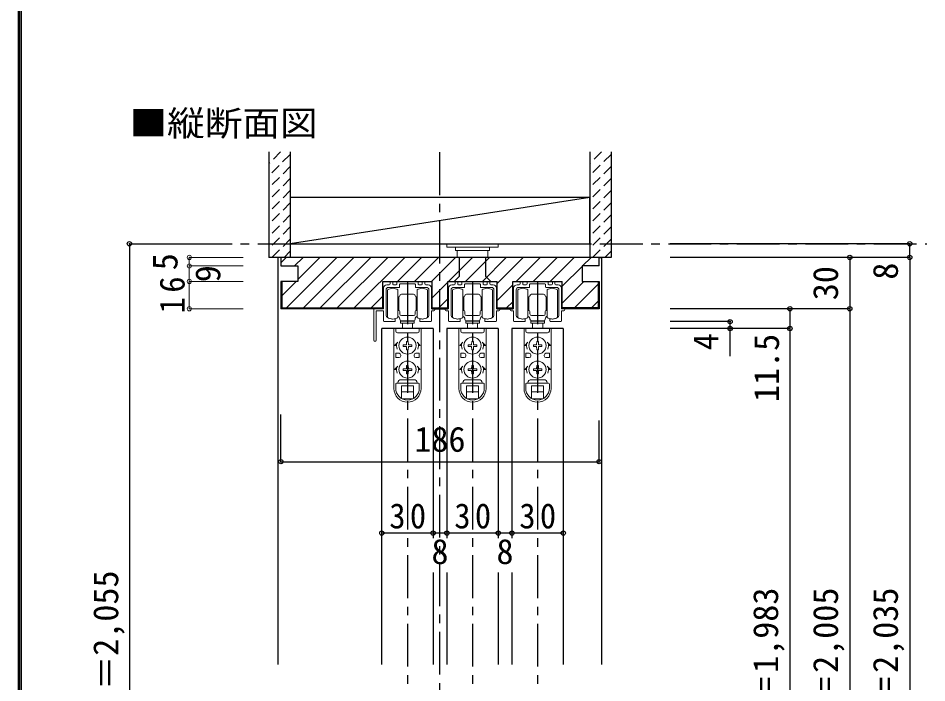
# Model space of a CAD drawing. Units: millimetres at full size, sheet at 1:5; details may follow other scales. Extents: x -973 to 977, y -718 to 696.
# Drawn here: x -973 to -442, y -313 to 76 of the extents above; entities that cross this region are included whole.
import ezdxf
from ezdxf.enums import TextEntityAlignment as Align

# ---------------------------------------------------------------- set-up
doc = ezdxf.new("R2010")
doc.units = ezdxf.units.MM
doc.header["$LTSCALE"] = 5
doc.header["$PDMODE"] = 32
doc.header["$PDSIZE"] = 2.5
doc.linetypes.add('CHAIN1', pattern=[8, 5, -1, 1, -1])
doc.linetypes.add('DASHED1', pattern=[1.8, 1.2, -0.6])
for name, color, linetype in [('0-0_補助線', 3, 'Continuous'), ('0-1_通り芯', 4, 'CHAIN1'), ('0-2_柱', 7, 'Continuous'), ('0-3_仕上げ', 2, 'Continuous'), ('0-4_枠', 3, 'Continuous'), ('0-6_扉', 6, 'Continuous'), ('0-A_文字', 7, 'Continuous'), ('0-B_寸法', 7, 'Continuous'), ('0-C_ハッチ', 4, 'DASHED1'), ('F-1_枠', 6, 'Continuous')]:
    doc.layers.add(name, color=color, linetype=linetype)
doc.layers.add('0-7_金物', color=7, linetype='Continuous', lineweight=18)
doc.styles.add('ＭＳ ゴシック', font='')
doc.styles.get('ＭＳ ゴシック').set_extended_font_data('MS Gothic')

# ---------------------------------------------------------------- blocks, each defined once
blk = doc.blocks.new('戸車(上吊)②')
at = {"layer": '0-7_金物'}
for p, q in [((-11.593, 11.517), (-11.593, 27.517)), ((-5.593, 27.517), (-5.593, 19.517)), ((5.607, 27.517), (5.607, 19.517)), ((11.607, 11.517), (11.607, 27.517)), ((-5.593, 23.517), (-5.293, 23.517)), ((-5.593, 22.017), (-5.093, 22.017)), ((-5.093, 23.317), (-5.293, 23.517)), ((-5.293, 22.017), (-5.093, 22.217)), ((-5.093, 23.517), (-5.093, 19.517)), ((-4.993, 23.517), (-5.093, 23.517)), ((-3.493, 25.017), (0.007, 25.017)), ((3.507, 25.017), (0.007, 25.017)), ((5.007, 23.517), (5.107, 23.517)), ((5.107, 23.517), (5.107, 19.517)), ((5.107, 23.317), (5.307, 23.517)), ((5.307, 22.017), (5.107, 22.217)), ((5.607, 22.017), (5.107, 22.017)), ((5.607, 23.517), (5.307, 23.517)), ((-5.593, 19.517), (-5.593, 11.517)), ((-5.593, 17.017), (-5.093, 17.017)), ((-5.093, 16.817), (-5.293, 17.017)), ((-5.093, 15.517), (-5.093, 19.517)), ((5.107, 15.517), (5.107, 19.517)), ((5.107, 16.817), (5.307, 17.017)), ((5.607, 17.017), (5.107, 17.017)), ((5.607, 19.517), (5.607, 11.517)), ((-5.593, 15.517), (-5.293, 15.517)), ((-5.093, 15.717), (-5.293, 15.517)), ((-4.993, 15.517), (-5.093, 15.517)), ((-4.493, 13.517), (-4.493, 15.017)), ((-3.493, 12.517), (0.007, 12.517)), ((3.507, 12.517), (0.007, 12.517)), ((4.507, 13.517), (4.507, 15.017)), ((5.007, 15.517), (5.107, 15.517)), ((5.107, 15.717), (5.307, 15.517)), ((5.607, 15.517), (5.307, 15.517)), ((-3.993, 9.217), (-3.993, 8.217)), ((4.007, 9.217), (-3.993, 9.217)), ((-3.993, 8.217), (4.007, 8.217)), ((0.007, 9.517), (-3.493, 9.517)), ((-2.993, 9.517), (-2.993, 9.217)), ((-2.993, 5.017), (-2.993, 8.217)), ((0.007, 9.517), (3.507, 9.517)), ((3.007, 9.517), (3.007, 9.217)), ((3.007, 8.217), (3.007, 5.017)), ((4.007, 9.217), (4.007, 8.217)), ((-7.892, 5.017), (-7.892, -29.883)), ((-7.849, 5.017), (7.951, 5.017)), ((-6.892, 5.017), (-6.892, 3.517)), ((-5.892, 2.517), (5.908, 2.517)), ((6.908, 5.017), (6.908, 3.517)), ((7.908, 5.017), (7.908, -29.883)), ((-5.649, -2.983), (-7.492, -4.983)), ((-6.392, -4.983), (-7.492, -4.983)), ((-0.512, -4.463), (-2.442, -4.497)), ((-2.442, -4.497), (-2.442, -5.469)), ((-0.512, -4.463), (-0.478, -2.533)), ((0.494, -2.533), (-0.478, -2.533)), ((0.528, -4.463), (0.494, -2.533)), ((0.528, -4.463), (2.458, -4.497)), ((2.458, -5.469), (2.458, -4.497)), ((5.665, -2.983), (7.508, -4.983)), ((6.408, -4.983), (7.508, -4.983)), ((-6.892, -9.483), (-6.892, -11.983)), ((-4.892, -9.483), (-6.892, -9.483)), ((-3.892, -10.483), (-3.892, -10.983)), ((-0.512, -5.502), (-2.442, -5.469)), ((-0.512, -5.502), (-0.478, -7.433)), ((-0.478, -7.433), (0.494, -7.433)), ((0.528, -5.502), (0.494, -7.433)), ((0.528, -5.502), (2.458, -5.469)), ((3.908, -10.483), (3.908, -10.983)), ((4.908, -9.483), (6.908, -9.483)), ((6.908, -9.483), (6.908, -11.983)), ((-4.892, -11.983), (-6.892, -11.983)), ((4.908, -11.983), (6.908, -11.983)), ((-5.649, -16.983), (-7.492, -18.983)), ((-6.392, -18.983), (-7.492, -18.983)), ((-0.512, -18.463), (-2.442, -18.497)), ((-2.442, -18.497), (-2.442, -19.469)), ((-0.512, -19.502), (-2.442, -19.469)), ((-0.512, -18.463), (-0.478, -16.533)), ((-0.512, -19.502), (-0.478, -21.433)), ((0.494, -16.533), (-0.478, -16.533)), ((0.528, -18.463), (0.494, -16.533)), ((0.528, -19.502), (0.494, -21.433)), ((0.528, -18.463), (2.458, -18.497)), ((0.528, -19.502), (2.458, -19.469)), ((2.458, -19.469), (2.458, -18.497)), ((5.665, -16.983), (7.508, -18.983)), ((6.408, -18.983), (7.508, -18.983)), ((-4.392, -24.983), (4.408, -24.983)), ((-0.478, -21.433), (0.494, -21.433)), ((-6.892, -29.883), (-6.892, -27.483)), ((-6.392, -26.983), (6.408, -26.983)), ((-3.492, -28.483), (3.508, -28.483)), ((-3.492, -35.829), (-3.492, -28.483)), ((3.508, -35.829), (3.508, -28.483)), ((6.908, -29.883), (6.908, -27.483)), ((-3.492, -31.983), (3.508, -31.983)), ((-3.02, -36.083), (3.036, -36.083))]:
    blk.add_line(p, q, dxfattribs=at)
for centre in [(0.008, -4.983), (0.008, -18.983)]:
    blk.add_circle(centre, 5, dxfattribs=at)
for centre, radius, start, end in [((-8.593, 23.517), 5, 53.1301, 126.8699), ((8.607, 23.517), 5, 53.1301, 126.8699), ((-4.993, 24.017), 0.5, 270, 0), ((-3.493, 24.017), 1, 90, 180), ((3.507, 24.017), 1, 0, 90), ((5.007, 24.017), 0.5, 180, 270), ((-8.593, 15.517), 5, 233.1301, 306.8699), ((-6.493, 10.517), 2, 0, 63.25632), ((-4.993, 15.017), 0.5, 0, 90), ((-3.493, 13.517), 1, 180, 270), ((3.507, 13.517), 1, 270, 0), ((5.007, 15.017), 0.5, 90, 180), ((6.507, 10.517), 2, 116.74368, 180), ((8.607, 15.517), 5, 233.1301, 306.8699), ((-3.493, 10.517), 1, 180, 270), ((3.507, 10.517), 1, 270, 0), ((-5.892, 3.517), 1, 180, 270), ((5.908, 3.517), 1, 270, 0), ((0.008, -4.983), 6.4, 167.82427, 198.20996), ((0.008, -4.983), 6.4, 341.79004, 12.17573), ((-4.892, -10.483), 1, 0, 90), ((4.908, -10.483), 1, 90, 180), ((-4.892, -10.983), 1, 270, 0), ((4.908, -10.983), 1, 180, 270), ((0.008, -18.983), 6.4, 167.82427, 198.20996), ((0.008, -18.983), 6.4, 341.79004, 12.17573), ((-6.392, -25.983), 1, 270, 0), ((-4.392, -25.983), 1, 90, 180), ((4.408, -25.983), 1, 0, 90), ((6.408, -25.983), 1, 180, 270), ((0.008, -30.083), 7.9, 180, 0), ((-6.392, -27.483), 0.5, 90, 180), ((0.008, -29.883), 6.9, 180, 0), ((6.408, -27.483), 0.5, 0, 90)]:
    blk.add_arc(centre, radius, start, end, dxfattribs=at)
blk = doc.blocks.new('レール金物(幕板付)')
at = {"layer": '0-7_金物'}
for p, q in [((-13.092, 7.847), (-11.742, 7.847)), ((-6.042, 6.347), (-12.092, 6.347)), ((-11.242, 8.347), (-11.242, 9.347)), ((-10.742, 9.847), (-10.242, 9.847)), ((-9.742, 9.347), (-9.742, 8.347)), ((-9.242, 7.847), (-7.742, 7.847)), ((-7.242, 8.347), (-7.242, 9.347)), ((-6.742, 9.847), (4.558, 9.847)), ((-5.742, 8.047), (-5.742, 6.647)), ((3.558, 6.647), (3.558, 8.047)), ((9.908, 6.347), (3.858, 6.347)), ((5.058, 9.347), (5.058, 8.347)), ((5.558, 7.847), (7.058, 7.847)), ((7.558, 8.347), (7.558, 9.347)), ((8.058, 9.847), (8.558, 9.847)), ((9.058, 9.347), (9.058, 8.347)), ((9.558, 7.847), (10.908, 7.847)), ((-13.592, 4.847), (-13.592, -9.939)), ((11.408, -9.939), (11.408, 4.847)), ((17.308, -24.553), (17.308, -7.553)), ((18.508, -6.353), (18.508, -24.553)), ((-8.742, -13.653), (-14.592, -13.653)), ((-8.242, -12.265), (-8.242, -13.153)), ((6.058, -13.153), (6.058, -12.265)), ((6.437, -11.975), (7.679, -12.153)), ((12.408, -13.653), (6.558, -13.653))]:
    blk.add_line(p, q, dxfattribs=at)
for points in [[(-16.492, -6.153), (-15.092, -6.153), (-15.092, 5.847)], [(3.258, 8.347), (-0.792, 8.347), (-1.092, 8.647), (-1.392, 8.347), (-5.442, 8.347)], [(12.908, 5.847), (12.908, -6.153), (18.308, -6.153)], [(-15.092, -13.153), (-15.092, -7.353), (-16.492, -7.353)], [(17.108, -7.353), (12.908, -7.353), (12.908, -13.153)]]:
    blk.add_lwpolyline(points, dxfattribs=at)
for centre, radius, start, end in [((-13.092, 5.847), 2, 90, 180), ((-12.092, 4.847), 1.5, 90, 180), ((-11.742, 8.347), 0.5, 270, 0), ((-10.742, 9.347), 0.5, 90, 180), ((-10.242, 9.347), 0.5, 0, 90), ((-9.242, 8.347), 0.5, 180, 270), ((-7.742, 8.347), 0.5, 270, 0), ((-6.742, 9.347), 0.5, 90, 180), ((-6.042, 6.647), 0.3, 270, 360), ((-5.442, 8.047), 0.3, 90, 180), ((3.258, 8.047), 0.3, 360, 90), ((3.858, 6.647), 0.3, 180, 270), ((4.558, 9.347), 0.5, 360, 90), ((5.558, 8.347), 0.5, 180, 270), ((7.058, 8.347), 0.5, 270, 360), ((8.058, 9.347), 0.5, 90, 180), ((8.558, 9.347), 0.5, 360, 90), ((9.558, 8.347), 0.5, 180, 270), ((9.908, 4.847), 1.5, 0, 90), ((10.908, 5.847), 2, 0, 90), ((-16.492, -6.753), 0.6, 90, 270), ((-13.292, -9.939), 0.3, 180, 192.08406), ((-11.63, -9.583), 2, 192.08406, 228.89829), ((9.446, -9.583), 2, 311.10171, 347.91594), ((11.108, -9.939), 0.3, 347.91594, 0), ((17.108, -7.553), 0.2, 360, 90), ((18.308, -6.353), 0.2, 0, 90), ((-14.592, -13.153), 0.5, 180, 270), ((-9.863, -7.153), 5, 231.94944, 270), ((-9.95, -7.112), 5.042, 270.99736, 285.28454), ((-8.742, -13.153), 0.5, 270, 0), ((-8.542, -12.265), 0.3, 360, 105.31651), ((6.358, -12.265), 0.3, 74.68349, 180), ((6.558, -13.153), 0.5, 180, 270), ((7.679, -7.153), 5, 270, 308.05056), ((12.408, -13.153), 0.5, 270, 360), ((17.908, -24.553), 0.6, 180, 0)]:
    blk.add_arc(centre, radius, start, end, dxfattribs=at)
blk = doc.blocks.new('レール金具(全般)')
at = {"layer": '0-7_金物'}
for p, q in [((-10.65, 6.888), (-12, 6.888)), ((-11, 5.388), (-4.95, 5.388)), ((-10.15, 8.388), (-10.15, 7.388)), ((-9.15, 8.888), (-9.65, 8.888)), ((-8.65, 7.388), (-8.65, 8.388)), ((-6.65, 6.888), (-8.15, 6.888)), ((-6.15, 8.388), (-6.15, 7.388)), ((5.65, 8.888), (-5.65, 8.888)), ((-4.65, 5.688), (-4.65, 7.088)), ((4.65, 7.088), (4.65, 5.688)), ((4.95, 5.388), (11, 5.388)), ((6.15, 7.388), (6.15, 8.388)), ((8.15, 6.888), (6.65, 6.888)), ((8.65, 8.388), (8.65, 7.388)), ((9.65, 8.888), (9.15, 8.888)), ((10.15, 7.388), (10.15, 8.388)), ((12, 6.888), (10.65, 6.888)), ((-12.5, -10.898), (-12.5, 3.888)), ((12.5, 3.888), (12.5, -10.898)), ((-13.5, -14.612), (-7.65, -14.612)), ((-7.15, -14.112), (-7.15, -13.224)), ((7.15, -13.224), (7.15, -14.112)), ((7.65, -14.612), (13.5, -14.612))]:
    blk.add_line(p, q, dxfattribs=at)
for points in [[(-4.35, 7.388), (-0.3, 7.388), (0, 7.688), (0.3, 7.388), (4.35, 7.388)], [(-14, 4.888), (-14, -7.112), (-15.4, -7.112)], [(15.4, -7.112), (14, -7.112), (14, 4.888)], [(-15.4, -8.312), (-14, -8.312), (-14, -14.112)], [(14, -14.112), (14, -8.312), (15.4, -8.312)]]:
    blk.add_lwpolyline(points, dxfattribs=at)
for centre, radius, start, end in [((-12, 4.888), 2, 90, 180), ((-11, 3.888), 1.5, 90, 180), ((-10.65, 7.388), 0.5, 270, 0), ((-9.65, 8.388), 0.5, 90, 180), ((-9.15, 8.388), 0.5, 0, 90), ((-8.15, 7.388), 0.5, 180, 270), ((-6.65, 7.388), 0.5, 270, 0), ((-5.65, 8.388), 0.5, 90, 180), ((-4.95, 5.688), 0.3, 270, 360), ((-4.35, 7.088), 0.3, 90, 180), ((4.35, 7.088), 0.3, 360, 90), ((4.95, 5.688), 0.3, 180, 270), ((5.65, 8.388), 0.5, 360, 90), ((6.65, 7.388), 0.5, 180, 270), ((8.15, 7.388), 0.5, 270, 360), ((9.15, 8.388), 0.5, 90, 180), ((9.65, 8.388), 0.5, 360, 90), ((10.65, 7.388), 0.5, 180, 270), ((11, 3.888), 1.5, 0, 90), ((12, 4.888), 2, 0, 90), ((-15.4, -7.712), 0.6, 90, 270), ((15.4, -7.712), 0.6, 270, 90), ((-13.5, -14.112), 0.5, 180, 270), ((-12.2, -10.898), 0.3, 180, 192.08406), ((-10.538, -10.542), 2, 192.08406, 228.89829), ((-8.771, -8.112), 5, 231.94944, 269.54933), ((-8.85, -8.112), 5, 270.45826, 285.31651), ((-7.65, -14.112), 0.5, 270, 0), ((-7.45, -13.224), 0.3, 360, 105.31651), ((7.45, -13.224), 0.3, 74.68349, 180), ((7.65, -14.112), 0.5, 180, 270), ((8.85, -8.112), 5, 254.68349, 269.54174), ((8.771, -8.112), 5, 270.45067, 308.05056), ((10.538, -10.542), 2, 311.10171, 347.91594), ((12.2, -10.898), 0.3, 347.91594, 0), ((13.5, -14.112), 0.5, 270, 0)]:
    blk.add_arc(centre, radius, start, end, dxfattribs=at)

msp = doc.modelspace()

# ---------------------------------------------------------------- linework, layer by layer
at = {"layer": '0-0_補助線'}
for p, q in [((-760.233, -78.151), (-731.433, -78.151)), ((-760.233, -94.151), (-760.233, -78.151)), ((-731.433, -94.151), (-731.433, -78.151)), ((-722.233, -78.151), (-693.433, -78.151)), ((-722.233, -94.151), (-722.233, -78.151)), ((-693.433, -94.151), (-693.433, -78.151)), ((-684.233, -78.151), (-655.433, -78.151)), ((-655.433, -94.151), (-655.433, -78.151)), ((-731.433, -93.651), (-722.233, -93.651)), ((-731.433, -94.151), (-722.233, -94.151)), ((-693.433, -93.651), (-684.233, -93.651))]:
    msp.add_line(p, q, dxfattribs=at)
at = {"layer": '0-0_補助線', "color": 6}
for p, q in [((-730.833, -105.651), (-760.833, -105.651)), ((-692.833, -105.651), (-722.833, -105.651)), ((-654.833, -105.651), (-684.833, -105.651))]:
    msp.add_line(p, q, dxfattribs=at)
at = {"layer": '0-0_補助線'}
msp.add_lwpolyline([(-693.433, -94.151), (-684.233, -94.151), (-684.233, -78.151)], dxfattribs=at)
at = {"layer": '0-1_通り芯'}
for p, q in [((-726.833, -587.752), (-726.833, -2.5)), ((-873.333, -56.151), (-442.333, -56.151)), ((-745.833, -78.151), (-745.833, -555.5)), ((-707.833, -78.151), (-707.833, -555.5)), ((-669.833, -78.151), (-669.833, -555.5))]:
    msp.add_line(p, q, dxfattribs=at)
at = {"layer": '0-2_柱'}
for p, q in [((-814.333, -29.151), (-814.333, -56.151)), ((-639.333, -29.151), (-814.333, -29.151)), ((-639.333, -29.151), (-814.333, -56.151)), ((-639.333, -56.151), (-639.333, -29.151)), ((-814.333, -56.151), (-639.333, -56.151))]:
    msp.add_line(p, q, dxfattribs=at)
at = {"layer": '0-3_仕上げ'}
for p, q in [((-826.833, -2.5), (-826.833, -64.151)), ((-814.333, -2.5), (-814.333, -64.151)), ((-639.333, -2.5), (-639.333, -64.151)), ((-626.833, -2.5), (-626.833, -64.151)), ((-814.333, -64.151), (-826.833, -64.151)), ((-626.833, -64.151), (-639.333, -64.151))]:
    msp.add_line(p, q, dxfattribs=at)
at = {"layer": '0-4_枠', "color": 4}
for p, q in [((-819.833, -64.151), (-821.333, -64.151)), ((-821.333, -301.826), (-821.333, -64.151)), ((-633.833, -64.151), (-632.333, -64.151)), ((-632.333, -301.826), (-632.333, -64.151))]:
    msp.add_line(p, q, dxfattribs=at)
at = {"layer": '0-4_枠'}
for p, q in [((-633.833, -64.151), (-819.833, -64.151)), ((-715.583, -64.151), (-715.583, -75.237)), ((-633.833, -69.151), (-633.833, -64.151)), ((-819.833, -78.151), (-819.833, -94.151)), ((-819.333, -78.151), (-819.333, -93.651)), ((-715.583, -75.237), (-718.433, -77.951)), ((-634.333, -78.151), (-634.333, -93.651)), ((-760.233, -94.151), (-819.833, -94.151)), ((-819.333, -93.651), (-760.233, -93.651)), ((-634.333, -93.651), (-655.433, -93.651)), ((-633.833, -94.151), (-655.433, -94.151))]:
    msp.add_line(p, q, dxfattribs=at)
for points in [[(-819.833, -64.151), (-819.833, -69.151), (-809.833, -69.151), (-809.833, -78.151), (-819.833, -78.151)], [(-697.233, -77.951), (-700.083, -75.237), (-700.083, -64.151)], [(-633.833, -69.151), (-643.833, -69.151), (-643.833, -78.151), (-633.833, -78.151), (-633.833, -94.151)]]:
    msp.add_lwpolyline(points, dxfattribs=at)
at = {"layer": '0-6_扉'}
for p, q in [((-760.833, -301.826), (-760.833, -105.651)), ((-730.833, -105.651), (-730.833, -228.151)), ((-722.833, -105.651), (-722.833, -228.151)), ((-692.833, -105.651), (-692.833, -228.151)), ((-684.833, -105.651), (-684.833, -228.151)), ((-654.833, -105.651), (-654.833, -301.826)), ((-730.833, -248.151), (-730.833, -301.826)), ((-722.833, -248.151), (-722.833, -301.826)), ((-692.833, -248.151), (-692.833, -301.826)), ((-684.833, -248.151), (-684.833, -301.826))]:
    msp.add_line(p, q, dxfattribs=at)
at = {"layer": '0-7_金物'}
for p, q in [((-717.833, -58.151), (-717.833, -60.151)), ((-697.833, -58.151), (-697.833, -60.151)), ((-692.833, -56.151), (-692.833, -58.151)), ((-717.833, -60.151), (-697.833, -60.151)), ((-716.833, -60.151), (-716.833, -64.151)), ((-698.833, -64.151), (-698.833, -60.151))]:
    msp.add_line(p, q, dxfattribs=at)
at = {"layer": '0-7_金物', "color": 4}
for p, q in [((-873.333, -64.151), (-873.333, -69.151)), ((-873.333, -64.151), (-841.833, -64.151)), ((-873.333, -69.151), (-873.333, -78.151)), ((-873.333, -69.151), (-841.833, -69.151)), ((-873.333, -78.151), (-873.333, -94.151)), ((-873.333, -78.151), (-841.833, -78.151)), ((-873.333, -94.151), (-841.833, -94.151))]:
    msp.add_line(p, q, dxfattribs=at)
at = {"layer": '0-7_金物'}
msp.add_lwpolyline([(-722.833, -56.151), (-722.833, -58.151), (-692.833, -58.151)], dxfattribs=at)
for p in [(-873.333, -64.151), (-873.333, -69.151), (-873.333, -78.151), (-873.333, -94.151)]:
    msp.add_point(p, dxfattribs=at)
at = {"layer": '0-B_寸法', "color": 4}
for p, q in [((-908.333, -56.151), (-908.333, -567.5)), ((-908.333, -56.151), (-873.333, -56.151)), ((-452.333, -56.151), (-592.333, -56.151)), ((-452.333, -64.151), (-452.333, -56.151)), ((-452.333, -64.151), (-592.333, -64.151)), ((-487.333, -64.151), (-487.333, -555.5)), ((-452.333, -64.151), (-452.333, -567.5)), ((-487.333, -94.151), (-592.333, -94.151)), ((-522.333, -94.151), (-522.333, -555.5)), ((-557.333, -101.651), (-592.333, -101.651)), ((-522.333, -105.651), (-592.333, -105.651)), ((-557.333, -121.9), (-557.333, -101.651)), ((-819.833, -183.455), (-819.833, -155.897)), ((-633.833, -183.455), (-633.833, -159.397)), ((-819.833, -183.455), (-633.833, -183.455)), ((-654.833, -225.151), (-760.833, -225.151))]:
    msp.add_line(p, q, dxfattribs=at)
at = {"layer": '0-B_寸法'}
for p in [(-908.333, -56.151), (-452.333, -56.151), (-487.333, -64.151), (-452.333, -64.151), (-522.333, -94.151), (-487.333, -94.151), (-557.333, -101.651), (-557.333, -105.651), (-522.333, -105.651), (-819.833, -183.455), (-633.833, -183.455), (-760.833, -225.151), (-730.833, -225.151), (-722.833, -225.151), (-692.833, -225.151), (-684.833, -225.151), (-654.833, -225.151)]:
    msp.add_point(p, dxfattribs=at)
at = {"layer": '0-C_ハッチ'}
for p, q in [((-819.971, -2.5), (-826.833, -9.362)), ((-814.551, -4.151), (-826.833, -16.433)), ((-632.471, -2.5), (-639.333, -9.362)), ((-626.833, -3.933), (-639.333, -16.433)), ((-814.333, -11.004), (-826.833, -23.504)), ((-626.833, -11.004), (-639.333, -23.504)), ((-814.333, -18.075), (-826.833, -30.575)), ((-626.833, -18.075), (-639.333, -30.575)), ((-814.333, -25.147), (-826.833, -37.647)), ((-626.833, -25.147), (-639.333, -37.647)), ((-814.333, -32.218), (-826.833, -44.718)), ((-626.833, -32.218), (-639.333, -44.718)), ((-814.333, -39.289), (-826.833, -51.789)), ((-626.833, -39.289), (-639.333, -51.789)), ((-814.333, -46.36), (-826.833, -58.86)), ((-626.833, -46.36), (-639.333, -58.86)), ((-814.333, -53.431), (-825.054, -64.151)), ((-626.833, -53.431), (-637.554, -64.151)), ((-814.333, -60.502), (-817.983, -64.151)), ((-626.833, -60.502), (-630.483, -64.151))]:
    msp.add_line(p, q, dxfattribs=at)
at = {"layer": '0-C_ハッチ', "linetype": 'Continuous'}
for p, q in [((-819.833, -67.212), (-816.772, -64.151)), ((-816.574, -93.651), (-787.074, -64.151)), ((-811.873, -69.151), (-806.873, -64.151)), ((-809.833, -77.011), (-796.973, -64.151)), ((-806.674, -93.651), (-777.174, -64.151)), ((-796.775, -93.651), (-767.275, -64.151)), ((-786.875, -93.651), (-757.375, -64.151)), ((-776.976, -93.651), (-747.476, -64.151)), ((-751.576, -78.151), (-737.576, -64.151)), ((-741.677, -78.151), (-727.677, -64.151)), ((-731.777, -78.151), (-717.777, -64.151)), ((-721.878, -78.151), (-707.878, -64.151)), ((-711.978, -78.151), (-697.978, -64.151)), ((-702.079, -78.151), (-688.079, -64.151)), ((-693.433, -79.405), (-678.179, -64.151)), ((-682.28, -78.151), (-668.28, -64.151)), ((-672.38, -78.151), (-658.38, -64.151)), ((-662.481, -78.151), (-648.481, -64.151)), ((-643.581, -69.151), (-638.581, -64.151)), ((-655.433, -81.003), (-643.833, -69.403)), ((-819.333, -86.511), (-810.973, -78.151)), ((-731.433, -87.706), (-722.233, -78.506)), ((-655.433, -90.902), (-642.682, -78.151)), ((-693.433, -89.304), (-684.233, -80.104)), ((-648.282, -93.651), (-634.333, -79.702)), ((-767.076, -93.651), (-760.233, -86.808)), ((-727.478, -93.651), (-722.233, -88.406)), ((-687.88, -93.651), (-684.233, -90.004)), ((-638.383, -93.651), (-634.333, -89.602))]:
    msp.add_line(p, q, dxfattribs=at)
at = {"layer": 'F-1_枠'}
for p, q in [((-973.347, 695.833), (-973.347, -700.833)), ((-972.514, 695.833), (-972.514, -700.833)), ((-971.68, 695.833), (-971.68, -700.833))]:
    msp.add_line(p, q, dxfattribs=at)

# ---------------------------------------------------------------- block references
at = {"layer": '0-7_金物', "xscale": -1}
msp.add_blockref('レール金物(幕板付)', (-746.925, -87.998), dxfattribs=at)
at = {"layer": '0-7_金物'}
for name, p in [('レール金具(全般)', (-707.833, -87.039)), ('レール金具(全般)', (-669.833, -87.039)), ('戸車(上吊)②', (-745.84, -110.669)), ('戸車(上吊)②', (-707.84, -110.669)), ('戸車(上吊)②', (-669.84, -110.669))]:
    msp.add_blockref(name, p, dxfattribs=at)

# ---------------------------------------------------------------- texts
at = {"layer": '0-7_金物', "style": 'ＭＳ ゴシック'}
for s, p in [('5', (-875.833, -71.651)), ('9', (-850.833, -78.651))]:
    msp.add_text(s, height=14.66, rotation=90, dxfattribs=at).set_placement(p, align=Align.BOTTOM_LEFT)
at = {"layer": '0-7_金物', "insert": (-875.833, -96.776), "char_height": 14.66, "attachment_point": 7, "rotation": 90, "style": 'ＭＳ ゴシック'}
msp.add_mtext('\\T1.27;\\W0.95;16', dxfattribs=at)
at = {"layer": '0-A_文字', "style": 'ＭＳ ゴシック', "width": 1.1}
msp.add_text('■縦断面図', height=14.66, dxfattribs=at).set_placement((-908.333, 2.5), align=Align.BOTTOM_LEFT)
at = {"layer": '0-B_寸法', "style": 'ＭＳ ゴシック'}
for s, p in [('8', (-454.833, -77.151)), ('30', (-489.833, -89.151)), ('4', (-559.833, -118.397)), ('11.5', (-524.333, -148.651)), ('ＲＯＨ＝2,055', (-910.474, -376.826)), ('ＤＨ＝1,983', (-524.833, -366.826)), ('枠内＝2,005', (-489.833, -366.826)), ('枠外＝2,035', (-454.833, -366.826))]:
    msp.add_text(s, height=14.66, rotation=90, dxfattribs=at).set_placement(p, align=Align.BOTTOM_LEFT)
for s, p in [('186', (-741.833, -182.073)), ('8', (-731.833, -247.651)), ('8', (-693.833, -247.651))]:
    msp.add_text(s, height=14.66, dxfattribs=at).set_placement(p, align=Align.BOTTOM_LEFT)
at = {"layer": '0-B_寸法', "char_height": 14.66, "attachment_point": 7, "style": 'ＭＳ ゴシック'}
for insert in [(-756.458, -222.651), (-718.458, -222.651), (-680.458, -222.651)]:
    msp.add_mtext('\\T1.27;\\W0.95;30', dxfattribs=dict(at, insert=insert))

doc.saveas('drawing.dxf')
